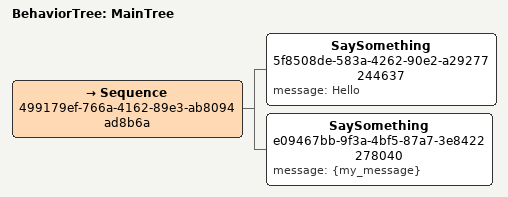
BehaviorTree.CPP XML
<root main_tree_to_execute="MainTree">
  <BehaviorTree ID="MainTree">
    <Sequence name="499179ef-766a-4162-89e3-ab8094ad8b6a">
      <SaySomething name="5f8508de-583a-4262-90e2-a29277244637" message="Hello" />
      <SaySomething name="e09467bb-9f3a-4bf5-87a7-3e8422278040" message="{my_message}" />
    </Sequence>
  </BehaviorTree>
</root>
